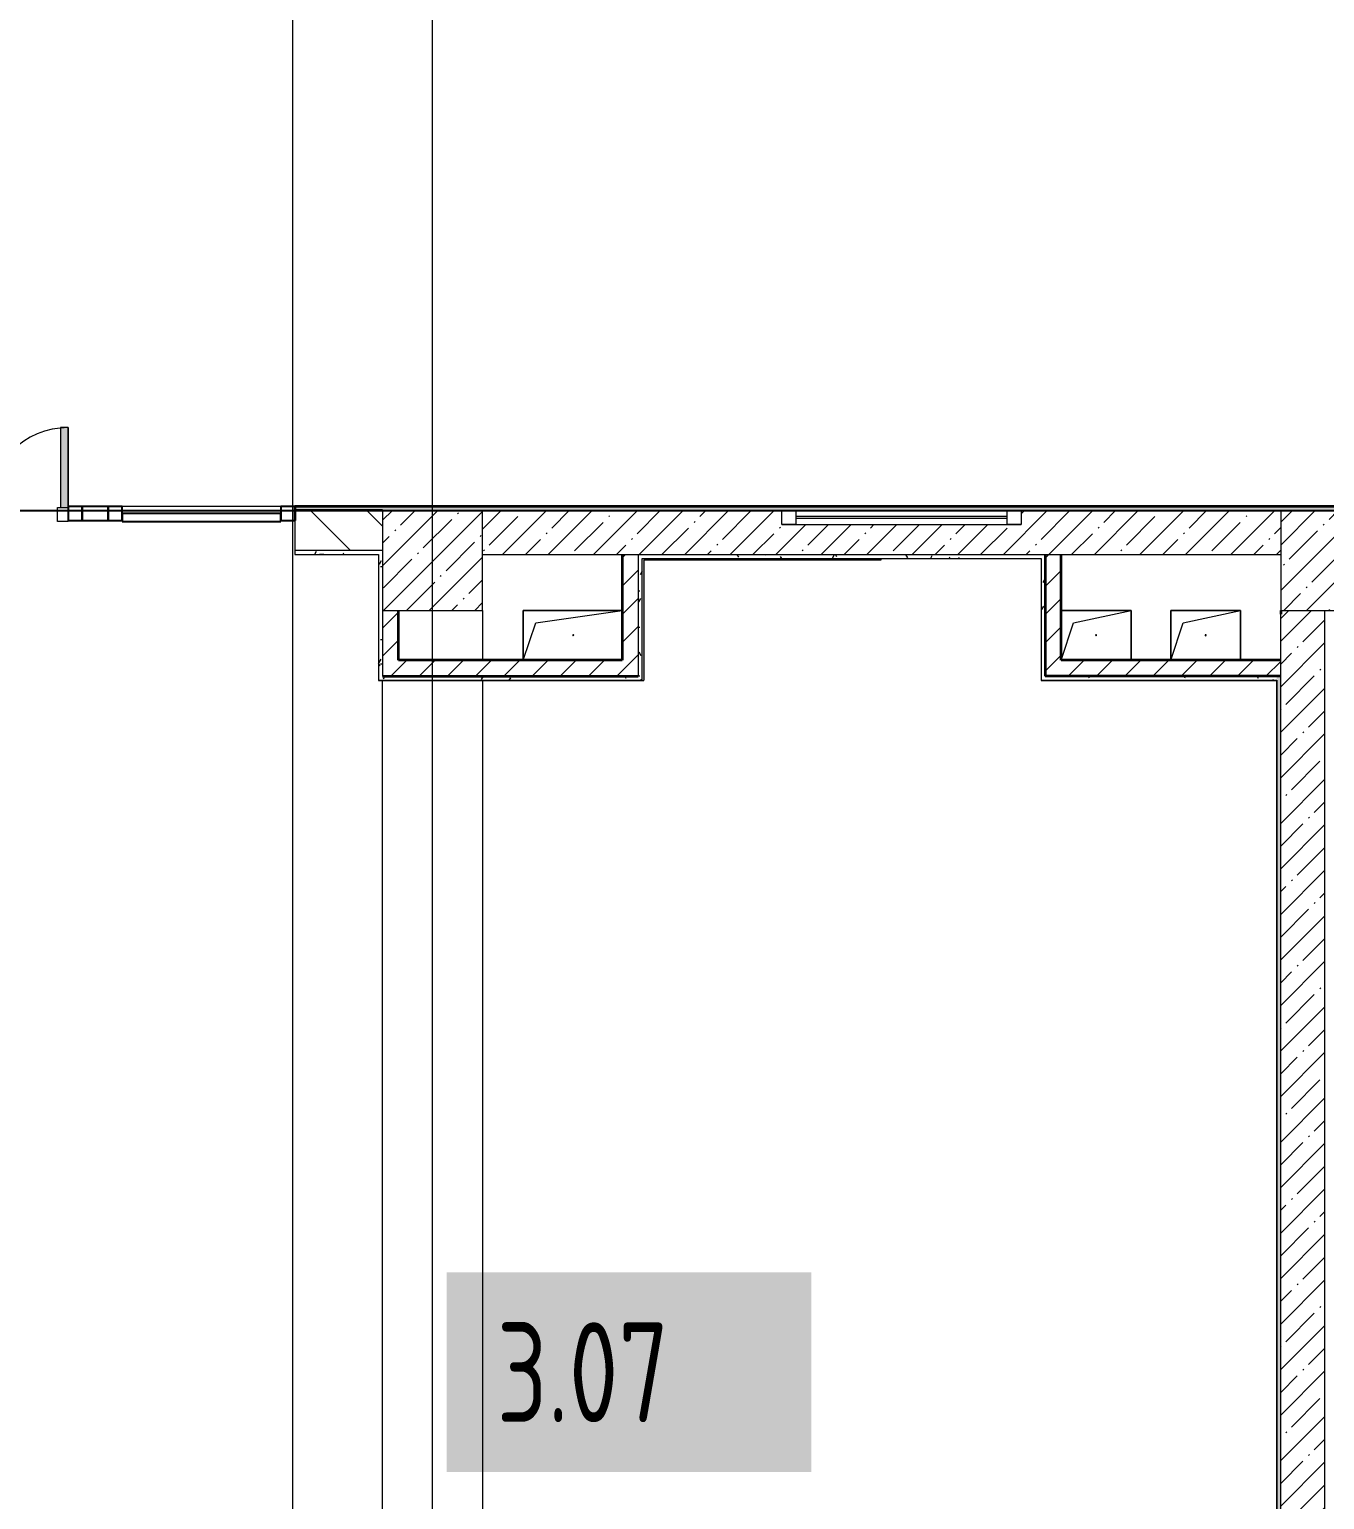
# Model space of a CAD drawing. Header units: millimetres. Extents: x 3914 to 443608, y -156176 to 78197.
# Drawn here: x 374560 to 381050, y -143033 to -135666 of the extents above; entities that cross this region are included whole.
import ezdxf

# ---------------------------------------------------------------- set-up
doc = ezdxf.new("R2010")
doc.units = ezdxf.units.MM
doc.layers.add('A-AREA-PATT-3', color=7, linetype='Continuous', lineweight=5, true_color=0xe6fae8, transparency=1)
for name, color, linetype, lineweight in [('A-DETL-GENF', 7, 'Continuous', 9), ('A-DOOR-1', 7, 'Continuous', 5), ('A-FLOR', 7, 'Continuous', 9), ('A-FLOR-PATT-1', 7, 'Continuous', 5), ('A-GENM', 7, 'Continuous', 9), ('A-GLAZ', 7, 'Continuous', 9), ('A-GLAZ-1', 7, 'Continuous', 5), ('A-GLAZ-CURT', 7, 'Continuous', 9), ('A-GLAZ-CURT-1', 7, 'Continuous', 5), ('A-GLAZ-CURT-2', 7, 'Continuous', 25), ('A-GLAZ-CWMG', 7, 'Continuous', 9), ('A-GLAZ-CWMG-1', 7, 'Continuous', 25), ('A-WALL', 7, 'Continuous', 5), ('A-WALL-1', 7, 'Continuous', 35), ('I-WALL', 7, 'Continuous', 5), ('S-COLS', 7, 'Continuous', 9), ('S-COLS-1', 7, 'Continuous', 5), ('Оси', 7, 'Continuous', 9)]:
    doc.layers.add(name, color=color, linetype=linetype, lineweight=lineweight)
doc.layers.add('A-WALL-FNSH-1', color=9, linetype='Continuous', lineweight=5, true_color=0x808080)
doc.styles.add('СПДС', font='ГОСТ тип А.ttf', dxfattribs={"width": 0.9})
pattern_1 = [(45, (315419.7, -145976.68), (-114.04925, 114.04925), []), (45, (315533.75, -145976.68), (-114.04925, 114.04925), [201.612, -40.322, 6.706, -33.617])]
pattern_2 = [(45, (315419.7, -145976.68), (-70.71068, 70.71068), [])]
pattern_3 = [(0, (315419.7, -145976.68), (243.84, 60.96), [20.117, -162.763, 20.117, -162.763, -975.36]), (0, (315419.7, -145976.68), (243.84, 60.96), [-365.76, 20.117, -345.643, 20.117, -162.763, -426.72]), (0, (315419.7, -145976.68), (243.84, 60.96), [-914.4, 20.117, -101.803, 20.117, -284.683]), (120, (315511.14, -145946.2), (-174.71291, 180.691634), [20.117, -162.763, 20.117, -162.763, -975.36]), (120, (315511.14, -145946.2), (-174.71291, 180.691634), [-365.76, 20.117, -345.643, 20.117, -162.763, -426.72]), (120, (315511.14, -145946.2), (-174.71291, 180.691634), [-914.4, 20.117, -101.803, 20.117, -284.683]), (240, (315541.62, -145824.28), (-69.12709, -241.651634), [20.117, -162.763, 20.117, -162.763, -975.36]), (240, (315541.62, -145824.28), (-69.12709, -241.651634), [-365.76, 20.117, -345.643, 20.117, -162.763, -426.72]), (240, (315541.62, -145824.28), (-69.12709, -241.651634), [-914.4, 20.117, -101.803, 20.117, -284.683])]

# ---------------------------------------------------------------- blocks, each defined once
blk = doc.blocks.new('BSC_Колонна _Прямоугольная - 500х500-V515-Объем проектирования 3 этажа')
at = {"layer": 'S-COLS-1'}
h = blk.add_hatch(dxfattribs=at)
h.set_pattern_fill('FP_8', color=256, style=0, pattern_type=2)
h.set_pattern_definition([(45, (-61160, -7650), (-114.04925, 114.04925), []), (45, (-61045.95, -7650), (-114.04925, 114.04925), [201.613, -40.323, 6.706, -33.617])])
h.paths.add_polyline_path([(250, -250), (250, 250), (-250, 250), (-250, -250)])
for p, q in [((250, 250), (-250, 250)), ((-250, 250), (-250, -250)), ((250, -250), (250, 250)), ((-250, -250), (250, -250))]:
    blk.add_line(p, q, dxfattribs=at)
blk = doc.blocks.new('BSC_Колонна _Прямоугольная - 500х500-V526-Объем проектирования 3 этажа')
at = {"layer": 'S-COLS-1'}
h = blk.add_hatch(dxfattribs=at)
h.set_pattern_fill('FP_19', color=256, style=0, pattern_type=2)
h.set_pattern_definition([(45, (-65660, -7650), (-114.04925, 114.04925), []), (45, (-65545.95, -7650), (-114.04925, 114.04925), [201.613, -40.323, 6.706, -33.617])])
h.paths.add_polyline_path([(250, -250), (250, 22), (220, 22), (220, 30), (250, 30), (250, 250), (-250, 250), (-250, -250), (-10, -250)])
for p, q in [((220, 250), (-250, 250)), ((-250, 250), (-250, -250)), ((250, -250), (250, 22)), ((-250, -250), (250, -250))]:
    blk.add_line(p, q, dxfattribs=at)
blk = doc.blocks.new('GM_Отверстие прямоугольное _в плите_ - Отверстие-V613-Объем проектирования 3 этажа')
at = {"layer": 'A-GENM'}
for p, q in [((-175, 125), (175, 125)), ((175, 125), (-175, 125)), ((-112.5, 62.5), (175, 125)), ((175, 125), (175, -125)), ((175, -125), (175, 125)), ((-175, -125), (-112.5, 62.5))]:
    blk.add_line(p, q, dxfattribs=at)
for start, end in [(360, 180), (180, 360)]:
    blk.add_arc((0, 0), 2.5, start, end, dxfattribs=at)
blk = doc.blocks.new('GM_Отверстие прямоугольное _в плите_ - Отверстие-V614-Объем проектирования 3 этажа')
at = {"layer": 'A-GENM'}
for p, q in [((-175, -125), (-175, 125)), ((-175, 125), (175, 125)), ((175, 125), (-175, 125)), ((-175, 125), (-175, -125)), ((-112.5, 62.5), (175, 125)), ((175, 125), (175, -125)), ((175, -125), (175, 125)), ((-175, -125), (-112.5, 62.5))]:
    blk.add_line(p, q, dxfattribs=at)
for start, end in [(360, 180), (180, 360)]:
    blk.add_arc((0, 0), 2.5, start, end, dxfattribs=at)
blk = doc.blocks.new('GM_Отверстие прямоугольное _в плите_ - Отверстие-V625-Объем проектирования 3 этажа')
at = {"layer": 'A-GENM'}
for p, q in [((-250, -125), (-250, 125)), ((-250, 125), (245, 125)), ((245, 125), (-250, 125)), ((-250, 125), (-250, -125)), ((-187.5, 62.5), (245, 124.3)), ((-250, -125), (-187.5, 62.5))]:
    blk.add_line(p, q, dxfattribs=at)
for start, end in [(360, 180), (180, 360)]:
    blk.add_arc((0, 0), 2.5, start, end, dxfattribs=at)
blk = doc.blocks.new('Прямоугольный импост - 50 x 70 мм-V710-Объем проектирования 3 этажа')
at = {"layer": 'A-GLAZ-CWMG-1'}
for p, q in [((-70, 35), (0, 35)), ((-70, -35), (-70, 35)), ((0, 35), (0, -35)), ((0, -35), (-70, -35))]:
    blk.add_line(p, q, dxfattribs=at)
blk = doc.blocks.new('Системная панель - Стемалит - 40мм-32257327-Объем проектирования 3 этажа')
at = {"layer": 'A-GLAZ-CURT-2'}
for p, q in [((65, 35), (-65, 35)), ((-65, 35), (-65, -35)), ((65, -35), (65, 35)), ((-65, -35), (65, -35))]:
    blk.add_line(p, q, dxfattribs=at)
blk = doc.blocks.new('Прямоугольный импост - 50 x 70 мм-V711-Объем проектирования 3 этажа')
at = {"layer": 'A-GLAZ-CWMG-1'}
for p, q in [((-35, 35), (35, 35)), ((-35, -35), (-35, 35)), ((35, 35), (35, -35)), ((35, -35), (-35, -35))]:
    blk.add_line(p, q, dxfattribs=at)
blk = doc.blocks.new('Системная панель - Стекло - 40мм-V713-Объем проектирования 3 этажа')
at = {"layer": 'A-GLAZ-CURT-1'}
h = blk.add_hatch(dxfattribs=at)
h.set_pattern_fill('FP_234', color=256, style=0, pattern_type=2)
h.set_pattern_definition([(45, (-60202.5, -7685.7), (-565.685, 565.685), [400, -1200]), (45, (-60602.5, -7885.7), (-565.685, 565.685), [1200, -400]), (45, (-59802.5, -8085.7), (-565.685, 565.685), [400, -1200])])
h.paths.add_polyline_path([(-211, -40), (397.5, -40), (397.5, 0), (-397.5, 0), (-397.5, -40)])
at = {"layer": 'A-GLAZ-CURT-2'}
for p, q in [((397.5, 0), (-397.5, 0)), ((-397.5, 0), (-397.5, -40)), ((397.5, -40), (397.5, 0)), ((-397.5, -40), (397.5, -40))]:
    blk.add_line(p, q, dxfattribs=at)
blk = doc.blocks.new('Прямоугольный импост - 50 x 70 мм-V714-Объем проектирования 3 этажа')
at = {"layer": 'A-GLAZ-CWMG-1'}
for p, q in [((-35, 35), (35, 35)), ((-35, -35), (-35, 35)), ((35, 35), (35, -35)), ((35, -35), (-35, -35))]:
    blk.add_line(p, q, dxfattribs=at)
blk = doc.blocks.new('Прямоугольный импост - 50 x 70 мм-V715-Объем проектирования 3 этажа')
at = {"layer": 'A-GLAZ-CWMG'}
blk.add_line((60400, 7920.7), (59605, 7920.7), dxfattribs=at)
blk = doc.blocks.new('120_Окно_СКБ_1Ст - 120_Окно_СКБ_1Ст 400х1200 EI30-24228621-Объем проектирования 3 этажа')
at = {"layer": 'A-GLAZ'}
for p, q in [((-600, 40), (-600, 110)), ((-600, 110), (-530, 110)), ((-530, 110), (-530, 40)), ((530, 40), (530, 110)), ((530, 110), (600, 110)), ((600, 110), (600, 40)), ((-530, 40), (-600, 40)), ((600, 40), (530, 40))]:
    blk.add_line(p, q, dxfattribs=at)
at = {"layer": 'A-GLAZ-1'}
for p, q in [((600, 110), (-600, 110)), ((530, 80), (-530, 80)), ((-600, 40), (600, 40)), ((530, 70), (-530, 70))]:
    blk.add_line(p, q, dxfattribs=at)

msp = doc.modelspace()

# ---------------------------------------------------------------- hatches: boundary and pattern name
at = {"layer": 'A-AREA-PATT-3'}
msp.add_hatch(color=256, dxfattribs=at).paths.add_polyline_path([(377633.7, -138926.7), (377637.7, -138925.1), (377637.7, -138324.7), (378825.9, -138324.7), (378825.9, -138320.7), (377633.7, -138320.7), (377633.7, -138826.7)])
at = {"layer": 'A-FLOR-PATT-1'}
h = msp.add_hatch(color=256, dxfattribs=at)
h.paths.add_polyline_path([(365144.7, -138061.7), (365144.7, -137661.7), (365104.7, -137661.7), (365104.7, -138061.7)])
h.paths.add_polyline_path([(363849.7, -138061.7), (363889.7, -138061.7), (363889.7, -137166.7), (363849.7, -137166.7), (363849.7, -138056.7)])
h.paths.add_polyline_path([(356374.7, -138061.7), (356414.7, -138061.7), (356414.7, -137661.7), (356374.7, -137661.7), (356374.7, -137759.2)])
h.paths.add_polyline_path([(355159.7, -138061.7), (355159.7, -137166.7), (355119.7, -137166.7), (355119.7, -138061.7)])
h.paths.add_polyline_path([(374754.7, -138061), (374754.7, -137661), (374714.7, -137661), (374714.7, -138061)])
h.paths.add_polyline_path([(373499.7, -138061), (373499.7, -137166), (373459.7, -137166), (373459.7, -138061), (373471.5, -138061)])
h.paths.add_polyline_path([(390589.7, -136727.7), (390879.7, -136727.7), (390879.7, -136687.7), (390589.7, -136687.7)])
h.paths.add_polyline_path([(390681.3, -135467.7), (390879.7, -135467.7), (390879.7, -135427.7), (390089.7, -135427.7), (390089.7, -135467.7), (390491.8, -135467.7)])
h.paths.add_polyline_path([(388849.7, -135244.7), (388849.7, -134307.7), (388846.7, -134307.7), (388846.7, -135244.7)])
h.paths.add_polyline_path([(385563.7, -135106.7), (385563.7, -134307.7), (385518.7, -134307.7), (385518.7, -135106.7)])
h.paths.add_polyline_path([(376800.2, -135076.7), (377358.7, -135076.7), (377358.7, -134626.7), (376799.7, -134627.7), (376799.7, -135076.7)])
h.paths.add_polyline_path([(387499.7, -134699.7), (387499.7, -134649.4), (387487.7, -134649.2), (387487.7, -134307.7), (387454.7, -134307.7), (387454.7, -134699.7), (387487.7, -134699.7)])
h.paths.add_polyline_path([(384248.7, -134596.7), (384248.7, -134307.7), (384203.7, -134307.7), (384203.7, -134596.7), (384217, -134596.7)])
at = {"layer": 'I-WALL'}
h = msp.add_hatch(dxfattribs=at)
h.set_pattern_fill('FP_191', color=256, style=0, pattern_type=2)
h.set_pattern_definition(pattern_3)
h.paths.add_polyline_path([(354179.7, -138076.7), (355049.7, -138076.7), (355049.7, -138056.7), (354180.7, -138056.7), (354180, -138069.8)])
h.paths.add_polyline_path([(367329.7, -138076.7), (373389.7, -138076.7), (373389.7, -138056.7), (366279.6, -138056.7), (366279.7, -138076.7), (367309.7, -138076.7)])
h.paths.add_polyline_path([(389499.7, -138076.7), (389519.7, -138076.7), (389498.7, -138056.7), (389124.7, -138056.9), (389124.7, -138068.7), (389179.7, -138068.7), (389179.7, -138076.7)])
h.paths.add_polyline_path([(389519.7, -138076.7), (389519.7, -138056.7), (389499.7, -138056.7), (389515.3, -138072.2)])
h.paths.add_polyline_path([(362912.2, -138076.7), (363779.6, -138076.7), (363779.6, -138056.7), (357549.7, -138056.7), (357549.7, -138076.7), (362829.7, -138076.7)])
h.paths.add_polyline_path([(387669.7, -138076.7), (387671.9, -138068.7), (387724.7, -138068.7), (387724.7, -138056.7), (387079.7, -138056.7), (387079.7, -138068.7), (387109.7, -138068.7), (387109.7, -138076.7), (387499.7, -138076.7)])
h.paths.add_polyline_path([(375889.7, -138076.7), (381299.7, -138076.7), (381299.7, -138068.7), (381329.7, -138068.7), (381329.7, -138056.7), (375889.7, -138056.7)])
h.paths.add_polyline_path([(386099.7, -138076.7), (386099.7, -138068.7), (386129.7, -138068.7), (386129.7, -138056.7), (384779.7, -138056.7), (384779.7, -138068.7), (384809.7, -138068.7), (384809.7, -138076.7), (385859.7, -138076.7)])
h.paths.add_polyline_path([(383649.7, -138076.7), (383649.7, -138068.7), (383679.7, -138068.7), (383679.7, -138056.7), (382279.7, -138056.7), (382279.7, -138068.7), (382309.7, -138068.7), (382309.7, -138076.7), (383579.9, -138076.7)])
h = msp.add_hatch(dxfattribs=at)
h.set_pattern_fill('FP_23', color=256, style=0, pattern_type=2)
h.set_pattern_definition([(135, (315419.7, -145976.68), (-141.42136, -141.42136), [])])
h.paths.add_polyline_path([(376309.7, -138276.7), (376329.7, -138276.7), (376329.7, -138076.7), (375889.7, -138076.7), (375889.7, -138276.7), (375965.5, -138276.7)])
h.paths.add_polyline_path([(372349.7, -138276.7), (373389.7, -138276.7), (373389.7, -138076.7), (372329.7, -138076.7), (372329.7, -138276.7)])
h = msp.add_hatch(dxfattribs=at)
h.set_pattern_fill('FP_1', color=256, style=0, pattern_type=2)
h.set_pattern_definition(pattern_1)
h.paths.add_polyline_path([(379629.7, -138296.7), (380829.7, -138296.7), (380829.7, -138076.7), (379529.7, -138076.7), (379529.7, -138146.7), (378329.7, -138146.7), (378329.7, -138076.7), (376829.7, -138076.7), (376829.7, -138296.7), (379522.1, -138296.7)])
h = msp.add_hatch(dxfattribs=at)
h.set_pattern_fill('FP_191', color=256, style=0, pattern_type=2)
h.set_pattern_definition(pattern_3)
h.paths.add_polyline_path([(373386.8, -138296.7), (373389.7, -138296.7), (373389.7, -138276.7), (372349.7, -138276.7), (372349.7, -138296.7), (373319, -138296.7)])
h.paths.add_polyline_path([(375965.5, -138296.7), (376308.7, -138296.7), (376309.7, -138276.7), (375889.7, -138276.7), (375889.7, -138296.7)])
h = msp.add_hatch(dxfattribs=at)
h.set_pattern_fill('FP_191', color=256, style=0, pattern_type=2)
h.set_pattern_definition(pattern_3)
h.paths.add_polyline_path([(376329.7, -138906.7), (376329.7, -138276.7), (376309.7, -138276.7), (376309.7, -138906.7)])
h = msp.add_hatch(dxfattribs=at)
h.set_pattern_fill('FP_22', color=256, style=0, pattern_type=2)
h.set_pattern_definition(pattern_2)
h.paths.add_polyline_path([(377609.7, -138826.7), (377609.7, -138296.7), (377529.7, -138296.7), (377529.7, -138826.7), (377534.7, -138826.7)])
h = msp.add_hatch(dxfattribs=at)
h.set_pattern_fill('FP_191', color=256, style=0, pattern_type=2)
h.set_pattern_definition(pattern_3)
h.paths.add_polyline_path([(379628.7, -138316.7), (379629.7, -138296.7), (377609.7, -138296.7), (377609.7, -138316.7), (379525.5, -138316.7)])
h = msp.add_hatch(dxfattribs=at)
h.set_pattern_fill('FP_191', color=256, style=0, pattern_type=2)
h.set_pattern_definition(pattern_3)
h.paths.add_polyline_path([(377629.7, -138926.7), (377629.7, -138316.7), (377609.7, -138316.7), (377609.7, -138926.7)])
h = msp.add_hatch(dxfattribs=at)
h.set_pattern_fill('FP_191', color=256, style=0, pattern_type=2)
h.set_pattern_definition(pattern_3)
h.paths.add_polyline_path([(379649.7, -138906.7), (379649.7, -138296.7), (379629.7, -138296.7), (379629.7, -138906.7)])
h = msp.add_hatch(dxfattribs=at)
h.set_pattern_fill('FP_22', color=256, style=0, pattern_type=2)
h.set_pattern_definition(pattern_2)
h.paths.add_polyline_path([(379649.7, -138906.7), (379729.7, -138906.7), (379729.7, -138296.7), (379649.7, -138296.7), (379649.7, -138826.7)])
h = msp.add_hatch(dxfattribs=at)
h.set_pattern_fill('FP_22', color=256, style=0, pattern_type=2)
h.set_pattern_definition(pattern_2)
h.paths.add_polyline_path([(376347.6, -138826.7), (376409.7, -138826.7), (376409.7, -138576.7), (376329.7, -138576.7), (376329.7, -138826.7)])
h = msp.add_hatch(dxfattribs=at)
h.set_pattern_fill('FP_1', color=256, style=0, pattern_type=2)
h.set_pattern_definition(pattern_1)
h.paths.add_polyline_path([(380829.7, -145576.7), (381049.7, -145576.7), (381049.7, -138576.7), (380829.7, -138576.7), (380829.7, -145179.4)])
h = msp.add_hatch(dxfattribs=at)
h.set_pattern_fill('FP_22', color=256, style=0, pattern_type=2)
h.set_pattern_definition(pattern_2)
h.paths.add_polyline_path([(377534.7, -138906.7), (377609.7, -138906.7), (377609.7, -138826.7), (376329.7, -138826.7), (376329.7, -138906.7), (377053.3, -138906.7)])
h = msp.add_hatch(dxfattribs=at)
h.set_pattern_fill('FP_22', color=256, style=0, pattern_type=2)
h.set_pattern_definition(pattern_2)
h.paths.add_polyline_path([(380829.7, -138906.7), (380829.7, -138826.7), (379729.7, -138826.7), (379729.7, -138906.7), (380809.7, -138906.7)])
h = msp.add_hatch(dxfattribs=at)
h.set_pattern_fill('FP_191', color=256, style=0, pattern_type=2)
h.set_pattern_definition(pattern_3)
h.paths.add_polyline_path([(377053.3, -138926.7), (377609.7, -138926.7), (377609.7, -138906.7), (376309.7, -138906.7), (376309.7, -138926.7), (377034.7, -138926.7)])
h = msp.add_hatch(dxfattribs=at)
h.set_pattern_fill('FP_191', color=256, style=0, pattern_type=2)
h.set_pattern_definition(pattern_3)
h.paths.add_polyline_path([(379729.7, -138926.7), (380809.7, -138926.7), (380809.6, -138906.7), (379629.7, -138906.7), (379629.7, -138926.7), (379649.7, -138926.7)])
h = msp.add_hatch(dxfattribs=at)
h.set_pattern_fill('FP_191', color=256, style=0, pattern_type=2)
h.set_pattern_definition(pattern_3)
h.paths.add_polyline_path([(380829.7, -145836.7), (380829.7, -138906.7), (380809.7, -138927.7), (380809.7, -145835.7)])
h.paths.add_polyline_path([(380809.7, -138926.7), (380829.7, -138906.7), (380809.7, -138906.7), (380809.7, -138922.8)])

# ---------------------------------------------------------------- linework, layer by layer
msp.add_lwpolyline([(317304.7, -138076.7), (389124.7, -138076.7)])
at = {"layer": 'A-DETL-GENF'}
for p, q in [((374754.7, -137661), (374714.7, -137661)), ((374714.7, -137661), (374714.7, -138061)), ((374754.7, -138056), (374754.7, -137661)), ((374699.7, -138131), (374699.7, -138061)), ((374699.7, -138061), (374754.7, -138061)), ((374754.7, -138131), (374699.7, -138131)), ((374714.7, -138061), (374754.7, -138061)), ((374754.7, -138126), (374754.7, -138131))]:
    msp.add_line(p, q, dxfattribs=at)
at = {"layer": 'A-DOOR-1'}
msp.add_line((374754.7, -137661), (374754.7, -138056), dxfattribs=at)
msp.add_arc((374754.7, -138061), 400, 90, 180, dxfattribs=at)
at = {"layer": 'A-FLOR'}
for p, q in [((373459.7, -138076.7), (374754.7, -138076.7)), ((375889.7, -138126), (375889.7, -138296.7)), ((375889.7, -138296.7), (376308.7, -138296.7)), ((376309.7, -138296.7), (376309.7, -138926.7)), ((378825.9, -138316.7), (379628.7, -138316.7)), ((379629.7, -138316.7), (379629.7, -138926.7)), ((376409.7, -138576.7), (376829.7, -138576.7)), ((376829.7, -138576.7), (376829.7, -138826.7)), ((376309.7, -138926.7), (377629.7, -138926.7)), ((376329.7, -145556.7), (376329.7, -138926.7)), ((376829.7, -138926.7), (376829.7, -145556.7)), ((379629.7, -138926.7), (380809.7, -138926.7)), ((380809.7, -138927.7), (380809.7, -145835.7))]:
    msp.add_line(p, q, dxfattribs=at)
at = {"layer": 'A-WALL'}
for p, q in [((380699.7, -138056.7), (380699.7, -138055.7)), ((378329.7, -138076.7), (376829.7, -138076.7)), ((380829.7, -138076.7), (379529.7, -138076.7)), ((376329.7, -138276.7), (375889.7, -138276.7)), ((376308.7, -138296.7), (376309.7, -138296.7)), ((376308.7, -138296.7), (376308.7, -138297.7)), ((376829.7, -138296.7), (380829.7, -138296.7)), ((377609.7, -138296.7), (377609.7, -138906.7)), ((379628.7, -138316.7), (379629.7, -138316.7)), ((379628.7, -138317.7), (379628.7, -138316.7)), ((376329.7, -138576.7), (376329.7, -138906.7)), ((380829.7, -145576.7), (380829.7, -138596.7)), ((381049.7, -138576.7), (381049.7, -145576.7)), ((376309.7, -138926.7), (376309.7, -138926.7)), ((380809.7, -138926.7), (380809.7, -138927.7))]:
    msp.add_line(p, q, dxfattribs=at)
at = {"layer": 'A-WALL-1'}
for p, q in [((375889.7, -138056.7), (375889.7, -138126)), ((381329.7, -138056.7), (375889.7, -138056.7)), ((376329.7, -138076.7), (375889.7, -138076.7)), ((377529.7, -138296.7), (377529.7, -138826.7)), ((379649.7, -138296.7), (379649.7, -138906.7)), ((379729.7, -138826.7), (379729.7, -138296.7)), ((376409.7, -138826.7), (376409.7, -138576.7)), ((380829.7, -138576.7), (380829.7, -138596.7)), ((377529.7, -138826.7), (376409.7, -138826.7)), ((380829.7, -138826.7), (379729.7, -138826.7)), ((376329.7, -138906.7), (377609.7, -138906.7)), ((380829.7, -138906.7), (379649.7, -138906.7))]:
    msp.add_line(p, q, dxfattribs=at)
at = {"layer": 'A-WALL-FNSH-1'}
for p, q in [((381329.7, -138055.7), (375889.7, -138055.7)), ((375889.7, -138055.7), (375889.7, -138056.7)), ((375889.7, -138296.7), (375889.7, -138297.7)), ((375889.7, -138297.7), (376308.7, -138297.7)), ((376308.7, -138297.7), (376308.7, -138927.7)), ((378825.9, -138317.7), (379628.7, -138317.7)), ((379628.7, -138317.7), (379628.7, -138927.7)), ((376308.7, -138927.7), (377637.7, -138927.7)), ((377637.7, -138927.7), (377637.7, -138926.7)), ((379628.7, -138927.7), (380808.7, -138927.7)), ((380808.7, -138927.7), (380808.7, -145835.7))]:
    msp.add_line(p, q, dxfattribs=at)
at = {"layer": 'I-WALL'}
for p, q in [((377629.7, -138316.7), (378825.9, -138316.7)), ((377629.7, -138926.7), (377629.7, -138316.7)), ((378825.9, -138324.7), (377637.7, -138324.7)), ((377637.7, -138324.7), (377637.7, -138926.7)), ((378825.9, -138317.7), (378825.9, -138324.7))]:
    msp.add_line(p, q, dxfattribs=at)
at = {"layer": 'Оси'}
for points in [[(375879.7, -147882.9), (375879.7, -142882.9), (375879.7, -123578.6), (375879.7, -118578.6)], [(377016.6, -147882.9), (377016.6, -147293), (376579.7, -146612.9), (376579.7, -141612.9), (376579.7, -123578.6), (376579.7, -118578.6)]]:
    msp.add_lwpolyline(points, dxfattribs=at)

# ---------------------------------------------------------------- block references
at = {"layer": 'A-GENM'}
for name, p in [('GM_Отверстие прямоугольное _в плите_ - Отверстие-V625-Объем проектирования 3 этажа', (377284.7, -138701.7)), ('GM_Отверстие прямоугольное _в плите_ - Отверстие-V613-Объем проектирования 3 этажа', (379904.7, -138701.7)), ('GM_Отверстие прямоугольное _в плите_ - Отверстие-V614-Объем проектирования 3 этажа', (380453.7, -138701.7))]:
    msp.add_blockref(name, p, dxfattribs=at)
at = {"layer": 'A-GLAZ', "color": 3}
msp.add_blockref('120_Окно_СКБ_1Ст - 120_Окно_СКБ_1Ст 400х1200 EI30-24228621-Объем проектирования 3 этажа', (378929.7, -138186.7), dxfattribs=at)
at = {"layer": 'A-GLAZ-CURT'}
for name, p in [('Системная панель - Стемалит - 40мм-32257327-Объем проектирования 3 этажа', (374889.7, -138091)), ('Системная панель - Стекло - 40мм-V713-Объем проектирования 3 этажа', (375422.2, -138091))]:
    msp.add_blockref(name, p, dxfattribs=at)
at = {"layer": 'A-GLAZ-CWMG', "extrusion": (0, 0, -1), "rotation": 180}
for name, p in [('Прямоугольный импост - 50 x 70 мм-V711-Объем проектирования 3 этажа', (-374789.7, -138091)), ('Прямоугольный импост - 50 x 70 мм-V714-Объем проектирования 3 этажа', (-374989.7, -138091)), ('Прямоугольный импост - 50 x 70 мм-V710-Объем проектирования 3 этажа', (-375889.7, -138091))]:
    msp.add_blockref(name, p, dxfattribs=at)
at = {"layer": 'A-GLAZ-CWMG'}
msp.add_blockref('Прямоугольный импост - 50 x 70 мм-V715-Объем проектирования 3 этажа', (315419.7, -145976.7), dxfattribs=at)
at = {"layer": 'S-COLS'}
for name, p in [('BSC_Колонна _Прямоугольная - 500х500-V515-Объем проектирования 3 этажа', (376579.7, -138326.7)), ('BSC_Колонна _Прямоугольная - 500х500-V526-Объем проектирования 3 этажа', (381079.7, -138326.7))]:
    msp.add_blockref(name, p, dxfattribs=at)

# ---------------------------------------------------------------- texts
at = {"insert": (376901, -142144.6), "char_height": 500, "width": 1327.594, "attachment_point": 1, "style": 'СПДС', "bg_fill": 1, "box_fill_scale": 1.5, "bg_fill_color": 7, "bg_fill_true_color": 16777215, "bg_fill_transparency": 0}
msp.add_mtext('3.07', dxfattribs=at)

doc.saveas('drawing.dxf')
